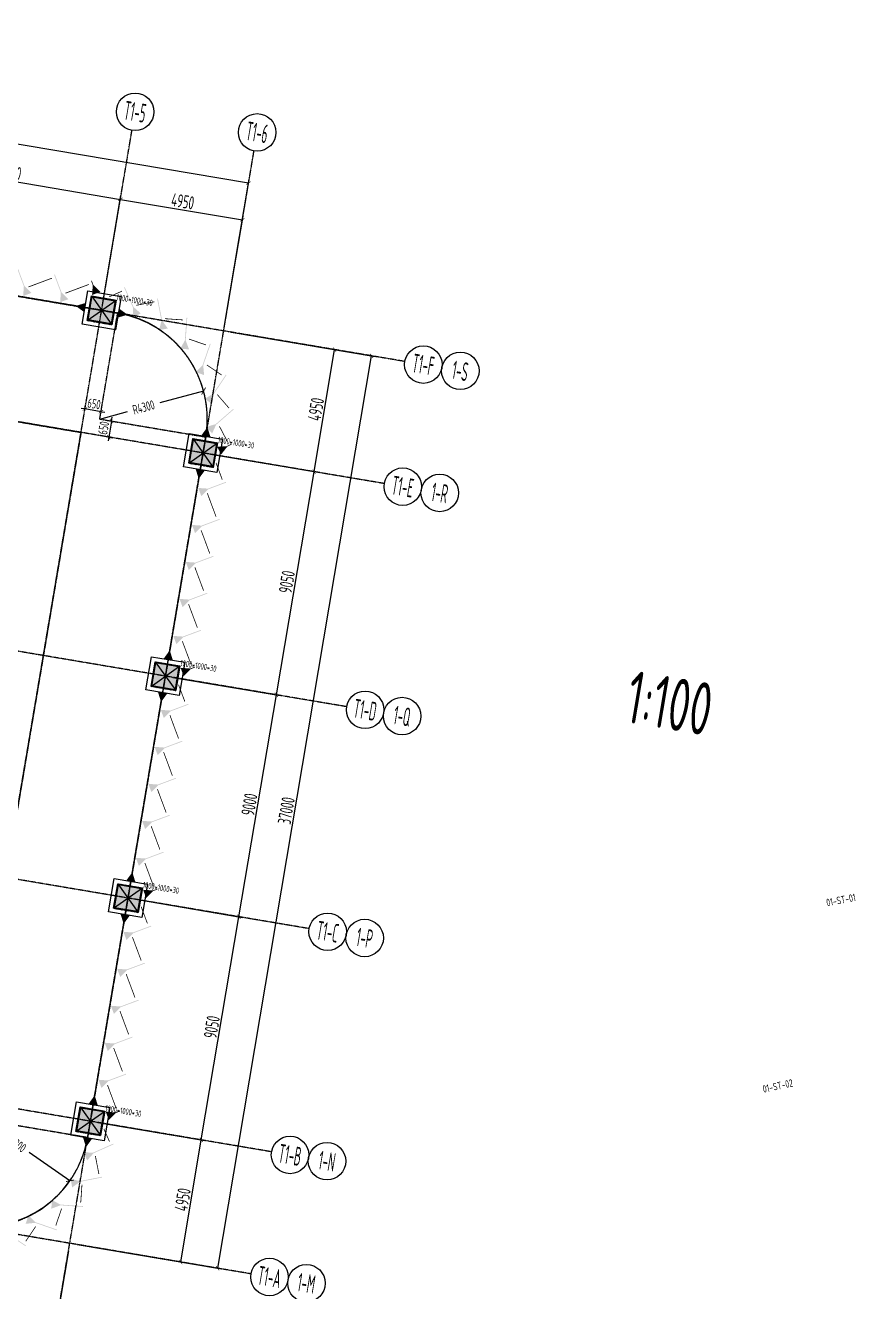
# Model space of a CAD drawing. Header units: inches. Extents: x 27 to 78955, y -206 to 80389.
# Drawn here: x 44950 to 78042, y 27128 to 77766 of the extents above; entities that cross this region are included whole.
import ezdxf
from ezdxf.enums import TextEntityAlignment as Align

# ---------------------------------------------------------------- set-up
doc = ezdxf.new("R2010")
doc.units = ezdxf.units.IN
doc.header["$MEASUREMENT"] = 0
for name, pattern in [('T1-AXIS-150$0$CENTER', [2, 1.25, -0.25, 0.25, -0.25]), ('T1-COLS-F10~F19$0$HIDDEN', [0.375, 0.25, -0.125]), ('T1-PLAN-F11$0$CENTER', [2, 1.25, -0.25, 0.25, -0.25]), ('T1-PLAN-F11$0$HIDDEN', [0.375, 0.25, -0.125])]:
    doc.linetypes.add(name, pattern=pattern)
for name, color, linetype in [('T1-AXIS-150$0$0S-AXIS', 1, 'T1-AXIS-150$0$CENTER'), ('T1-AXIS-150$0$0S-AXIS-DIMS', 1, 'Continuous'), ('T1-AXIS-150$0$0S-TEXT', 4, 'Continuous'), ('T1-COLS-F10~F19$0$0S-COLS', 90, 'T1-COLS-F10~F19$0$HIDDEN'), ('T1-COLS-F10~F19$0$0S-COLS-HATCH', 8, 'Continuous'), ('T1-COLS-F10~F19$0$0S-SCOLS-LINE', 2, 'Continuous'), ('T1-PLAN-F11$0$0S-AXIS', 21, 'T1-PLAN-F11$0$CENTER'), ('T1-PLAN-F11$0$0S-SBEAM-FB', 7, 'T1-PLAN-F11$0$HIDDEN'), ('T1-PLAN-F11$0$0S-SBEAM-SB', 3, 'T1-PLAN-F11$0$HIDDEN'), ('T1-PLAN-F11$0$0S-SYMB-DIMS', 21, 'Continuous'), ('T1-PLAN-F11$0$0S-TEXT', 4, 'Continuous')]:
    doc.layers.add(name, color=color, linetype=linetype)
doc.layers.add('T1-COLS-F10~F19$0$0-COLS-定位用', color=21, linetype='Continuous', plot=False)
doc.styles.add('T1-AXIS-150$0$XD2008', font='xd-hzs.shx', dxfattribs={"width": 0.7, "bigfont": 'xd-hztxt.shx'})
doc.styles.add('T1-COLS-F10~F19$0$XD2008', font='xd-hzs.shx', dxfattribs={"width": 0.7, "bigfont": 'xd-hztxt.shx'})
doc.styles.add('T1-PLAN-F11$0$XD2008', font='xd-hzs.shx', dxfattribs={"width": 0.7, "bigfont": 'xd-hztxt.shx'})
doc.dimstyles.new('T1-AXIS-150$0$XD150$0', dxfattribs={"dimscale": 150, "dimtxt": 3.5, "dimasz": 1, "dimexe": 1, "dimexo": 2, "dimgap": 0.5, "dimtad": 1, "dimdec": 0, "dimdsep": 46, "dimtxsty": 'T1-AXIS-150$0$XD2008', "dimblk": 'T1-AXIS-150$0$_ARCHTICK', "dimcen": 2.5, "dimclrt": 4, "dimaunit": 1, "dimadec": 0, "dimazin": 0, "dimtfac": 1, "dimtdec": 0, "dimtix": 1, "dimtmove": 0, "dimatfit": 3, "dimfxl": 1, "dimtolj": 1, "dimtzin": 0, "dimarcsym": 0})
doc.dimstyles.new('T1-PLAN-F11$0$XD150', dxfattribs={"dimscale": 150, "dimtxt": 2.5, "dimasz": 1.5, "dimexe": 1, "dimexo": 2, "dimgap": 0.5, "dimtad": 1, "dimdec": 0, "dimdsep": 46, "dimtxsty": 'T1-PLAN-F11$0$XD2008', "dimblk": 'T1-PLAN-F11$0$_ARCHTICK', "dimcen": 2.5, "dimclrt": 4, "dimadec": 1, "dimazin": 0, "dimtfac": 1, "dimtdec": 0, "dimtix": 1, "dimtmove": 2, "dimatfit": 3, "dimldrblk": 'T1-PLAN-F11$0$_ARCHTICK', "dimfxl": 1, "dimtolj": 1, "dimtzin": 0, "dimarcsym": 0})
doc.dimstyles.new('T1-PLAN-F11$0$XD150$0', dxfattribs={"dimscale": 150, "dimtxt": 2.5, "dimasz": 1, "dimexe": 1, "dimexo": 2, "dimgap": 0.5, "dimtad": 1, "dimdec": 0, "dimdsep": 46, "dimtxsty": 'T1-PLAN-F11$0$XD2008', "dimblk": 'T1-PLAN-F11$0$_ARCHTICK', "dimcen": 2.5, "dimclrt": 4, "dimadec": 0, "dimazin": 0, "dimtfac": 1, "dimtdec": 0, "dimtix": 1, "dimtmove": 0, "dimatfit": 3, "dimfxl": 1, "dimtolj": 1, "dimtzin": 0, "dimarcsym": 0})

# ---------------------------------------------------------------- blocks, each defined once
blk = doc.blocks.new('T1-COLS-F10~F19$0$COLS-T1-1000x1000x30')
at = {"layer": 'T1-COLS-F10~F19$0$0S-COLS-HATCH'}
h = blk.add_hatch(dxfattribs=at)
h.set_pattern_fill('ANSI31', color=256, scale=5)
h.set_pattern_definition([(45, (0, 0), (-11.22532, 11.22532), [])])
h.paths.add_polyline_path([(-470, 470), (470, 470), (470, -470), (-470, -470)], flags=16)
h.paths.add_polyline_path([(-500, 500), (500, 500), (500, -500), (-500, -500)])
h = blk.add_hatch(color=256, dxfattribs=at)
h.dxf.hatch_style = 1
h.paths.add_polyline_path([(-470, 470), (470, 470), (470, -470), (-470, -470)])
at = {"layer": 'Defpoints', "color": 8}
blk.add_lwpolyline([(-675, 675), (675, 675), (675, -675), (-675, -675)], close=True, dxfattribs=at)
at = {"layer": 'T1-COLS-F10~F19$0$0-COLS-定位用'}
for p, q in [((-500, -500), (500, 500)), ((-500, 500), (500, -500))]:
    blk.add_line(p, q, dxfattribs=at)
at = {"layer": 'T1-COLS-F10~F19$0$0S-SCOLS-LINE'}
for points in [[(-500, 500), (500, 500), (500, -500), (-500, -500)], [(-470, 470), (470, 470), (470, -470), (-470, -470)]]:
    blk.add_lwpolyline(points, close=True, dxfattribs=at)
at = {"layer": 'Defpoints', "insert": (500, 500), "char_height": 250, "attachment_point": 7, "style": 'T1-COLS-F10~F19$0$XD2008'}
blk.add_mtext('\\A1;1000*1000*30', dxfattribs=at)
blk = doc.blocks.new('T1-AXIS-150$0$_ARCHTICK')
at = {"color": 0, "linetype": 'ByBlock', "const_width": 0.15}
blk.add_lwpolyline([(-0.5, -0.5), (0.5, 0.5)], dxfattribs=at)
blk = doc.blocks.new('*D129')
at = {"layer": 'Defpoints', "color": 0, "transparency": 16777216}
for p in [(12325416, 1251249), (12329854, 1250501), (12324593, 1246368)]:
    blk.add_point(p, dxfattribs=at)
at = {"layer": 'T1-AXIS-150$0$0S-AXIS-DIMS', "color": 0, "lineweight": -2, "transparency": 16777216}
for p, q in [((12325712, 1251199), (12330002, 1250476)), ((12329030, 1245620), (12329854, 1250501)), ((12324889, 1246318), (12329178, 1245595))]:
    blk.add_line(p, q, dxfattribs=at)
at = {"layer": 'T1-AXIS-150$0$0S-AXIS-DIMS', "color": 0, "lineweight": -2, "transparency": 16777216, "xscale": 150, "yscale": 150, "zscale": 150}
for p, rotation in [((12329854, 1250501), 80.4236160359803), ((12329030, 1245620), 260.4236160359803)]:
    blk.add_blockref('T1-AXIS-150$0$_ARCHTICK', p, dxfattribs=dict(at, rotation=rotation))
at = {"layer": 'T1-AXIS-150$0$0S-AXIS-DIMS', "color": 4, "transparency": 16777216, "insert": (12329109, 1248116), "char_height": 525, "attachment_point": 5, "rotation": 80.4236, "style": 'T1-AXIS-150$0$XD2008'}
blk.add_mtext('\\A1;4950', dxfattribs=at)
blk = doc.blocks.new('*D130')
at = {"layer": 'Defpoints', "color": 0, "transparency": 16777216}
for p in [(12326922, 1260173), (12331359, 1259425), (12325416, 1251249)]:
    blk.add_point(p, dxfattribs=at)
at = {"layer": 'T1-AXIS-150$0$0S-AXIS-DIMS', "color": 0, "lineweight": -2, "transparency": 16777216}
for p, q in [((12327218, 1260123), (12331507, 1259400)), ((12329854, 1250501), (12331359, 1259425)), ((12325712, 1251199), (12330002, 1250476))]:
    blk.add_line(p, q, dxfattribs=at)
at = {"layer": 'T1-AXIS-150$0$0S-AXIS-DIMS', "color": 0, "lineweight": -2, "transparency": 16777216, "xscale": 150, "yscale": 150, "zscale": 150}
for p, rotation in [((12331359, 1259425), 80.4236160359803), ((12329854, 1250501), 260.4236160359803)]:
    blk.add_blockref('T1-AXIS-150$0$_ARCHTICK', p, dxfattribs=dict(at, rotation=rotation))
at = {"layer": 'T1-AXIS-150$0$0S-AXIS-DIMS', "color": 4, "transparency": 16777216, "insert": (12330274, 1255019), "char_height": 525, "attachment_point": 5, "rotation": 80.4236, "style": 'T1-AXIS-150$0$XD2008'}
blk.add_mtext('\\A1;9050', dxfattribs=at)
blk = doc.blocks.new('*D131')
at = {"layer": 'Defpoints', "color": 0, "transparency": 16777216}
for p in [(12328419, 1269048), (12332857, 1268299), (12326922, 1260173)]:
    blk.add_point(p, dxfattribs=at)
at = {"layer": 'T1-AXIS-150$0$0S-AXIS-DIMS', "color": 0, "lineweight": -2, "transparency": 16777216}
for p, q in [((12328715, 1268998), (12333004, 1268274)), ((12331359, 1259425), (12332857, 1268299)), ((12327218, 1260123), (12331507, 1259400))]:
    blk.add_line(p, q, dxfattribs=at)
at = {"layer": 'T1-AXIS-150$0$0S-AXIS-DIMS', "color": 0, "lineweight": -2, "transparency": 16777216, "xscale": 150, "yscale": 150, "zscale": 150}
for p, rotation in [((12332857, 1268299), 80.4236160359803), ((12331359, 1259425), 260.4236160359803)]:
    blk.add_blockref('T1-AXIS-150$0$_ARCHTICK', p, dxfattribs=dict(at, rotation=rotation))
at = {"layer": 'T1-AXIS-150$0$0S-AXIS-DIMS', "color": 4, "transparency": 16777216, "insert": (12331775, 1263918), "char_height": 525, "attachment_point": 5, "rotation": 80.4236, "style": 'T1-AXIS-150$0$XD2008'}
blk.add_mtext('\\A1;9000', dxfattribs=at)
blk = doc.blocks.new('*D132')
at = {"layer": 'Defpoints', "color": 0, "transparency": 16777216}
for p in [(12329925, 1277972), (12334362, 1277223), (12328419, 1269048)]:
    blk.add_point(p, dxfattribs=at)
at = {"layer": 'T1-AXIS-150$0$0S-AXIS-DIMS', "color": 0, "lineweight": -2, "transparency": 16777216}
for p, q in [((12330221, 1277922), (12334510, 1277198)), ((12332857, 1268299), (12334362, 1277223)), ((12328715, 1268998), (12333004, 1268274))]:
    blk.add_line(p, q, dxfattribs=at)
at = {"layer": 'T1-AXIS-150$0$0S-AXIS-DIMS', "color": 0, "lineweight": -2, "transparency": 16777216, "xscale": 150, "yscale": 150, "zscale": 150}
for p, rotation in [((12334362, 1277223), 80.4236160359803), ((12332857, 1268299), 260.4236160359803)]:
    blk.add_blockref('T1-AXIS-150$0$_ARCHTICK', p, dxfattribs=dict(at, rotation=rotation))
at = {"layer": 'T1-AXIS-150$0$0S-AXIS-DIMS', "color": 4, "transparency": 16777216, "insert": (12333277, 1272817), "char_height": 525, "attachment_point": 5, "rotation": 80.4236, "style": 'T1-AXIS-150$0$XD2008'}
blk.add_mtext('\\A1;9050', dxfattribs=at)
blk = doc.blocks.new('*D133')
at = {"layer": 'Defpoints', "color": 0, "transparency": 16777216}
for p in [(12330748, 1282853), (12335186, 1282104), (12329925, 1277972)]:
    blk.add_point(p, dxfattribs=at)
at = {"layer": 'T1-AXIS-150$0$0S-AXIS-DIMS', "color": 0, "lineweight": -2, "transparency": 16777216}
for p, q in [((12331044, 1282803), (12335333, 1282079)), ((12334362, 1277223), (12335186, 1282104)), ((12330221, 1277922), (12334510, 1277198))]:
    blk.add_line(p, q, dxfattribs=at)
at = {"layer": 'T1-AXIS-150$0$0S-AXIS-DIMS', "color": 0, "lineweight": -2, "transparency": 16777216, "xscale": 150, "yscale": 150, "zscale": 150}
for p, rotation in [((12335186, 1282104), 80.4236160359803), ((12334362, 1277223), 260.4236160359803)]:
    blk.add_blockref('T1-AXIS-150$0$_ARCHTICK', p, dxfattribs=dict(at, rotation=rotation))
at = {"layer": 'T1-AXIS-150$0$0S-AXIS-DIMS', "color": 4, "transparency": 16777216, "insert": (12334441, 1279720), "char_height": 525, "attachment_point": 5, "rotation": 80.4236, "style": 'T1-AXIS-150$0$XD2008'}
blk.add_mtext('\\A1;4950', dxfattribs=at)
blk = doc.blocks.new('*D134')
at = {"layer": 'Defpoints', "color": 0, "transparency": 16777216}
for p in [(12288108, 1252524), (12324593, 1246368), (12323595, 1240452)]:
    blk.add_point(p, dxfattribs=at)
at = {"layer": 'T1-AXIS-150$0$0S-AXIS-DIMS', "color": 0, "lineweight": -2, "transparency": 16777216}
for p, q in [((12288059, 1252228), (12287085, 1246459)), ((12287110, 1246607), (12323595, 1240452)), ((12324543, 1246072), (12323570, 1240304))]:
    blk.add_line(p, q, dxfattribs=at)
at = {"layer": 'T1-AXIS-150$0$0S-AXIS-DIMS', "color": 0, "lineweight": -2, "transparency": 16777216, "xscale": 150, "yscale": 150, "zscale": 150}
for p, rotation in [((12287110, 1246607), 170.4236160359815), ((12323595, 1240452), 350.4236160359815)]:
    blk.add_blockref('T1-AXIS-150$0$_ARCHTICK', p, dxfattribs=dict(at, rotation=rotation))
at = {"layer": 'T1-AXIS-150$0$0S-AXIS-DIMS', "color": 4, "transparency": 16777216, "insert": (12305409, 1243862), "char_height": 525, "attachment_point": 5, "rotation": 350.4236, "style": 'T1-AXIS-150$0$XD2008'}
blk.add_mtext('\\A1;37000', dxfattribs=at)
blk = doc.blocks.new('*D137')
at = {"layer": 'Defpoints', "color": 0, "transparency": 16777216}
for p in [(12319712, 1247192), (12324593, 1246368), (12323844, 1241931)]:
    blk.add_point(p, dxfattribs=at)
at = {"layer": 'T1-AXIS-150$0$0S-AXIS-DIMS', "color": 0, "lineweight": -2, "transparency": 16777216}
for p, q in [((12319662, 1246896), (12318938, 1242607)), ((12324543, 1246072), (12323819, 1241783)), ((12318963, 1242754), (12323844, 1241931))]:
    blk.add_line(p, q, dxfattribs=at)
at = {"layer": 'T1-AXIS-150$0$0S-AXIS-DIMS', "color": 0, "lineweight": -2, "transparency": 16777216, "xscale": 150, "yscale": 150, "zscale": 150}
for p, rotation in [((12318963, 1242754), 170.4236160359781), ((12323844, 1241931), 350.4236160359781)]:
    blk.add_blockref('T1-AXIS-150$0$_ARCHTICK', p, dxfattribs=dict(at, rotation=rotation))
at = {"layer": 'T1-AXIS-150$0$0S-AXIS-DIMS', "color": 4, "transparency": 16777216, "insert": (12321460, 1242675), "char_height": 525, "attachment_point": 5, "rotation": 350.4236, "style": 'T1-AXIS-150$0$XD2008'}
blk.add_mtext('\\A1;4950', dxfattribs=at)
blk = doc.blocks.new('*D139')
at = {"layer": 'Defpoints', "color": 0, "transparency": 16777216}
for p in [(12294264, 1289008), (12331746, 1288769), (12330748, 1282853)]:
    blk.add_point(p, dxfattribs=at)
at = {"layer": 'T1-AXIS-150$0$0S-AXIS-DIMS', "color": 0, "lineweight": -2, "transparency": 16777216}
for p, q in [((12294314, 1289304), (12295287, 1295072)), ((12295262, 1294924), (12331746, 1288769)), ((12330798, 1283148), (12331771, 1288917))]:
    blk.add_line(p, q, dxfattribs=at)
at = {"layer": 'T1-AXIS-150$0$0S-AXIS-DIMS', "color": 0, "lineweight": -2, "transparency": 16777216, "xscale": 150, "yscale": 150, "zscale": 150}
for p, rotation in [((12295262, 1294924), 170.4236160112971), ((12331746, 1288769), 350.4236160112972)]:
    blk.add_blockref('T1-AXIS-150$0$_ARCHTICK', p, dxfattribs=dict(at, rotation=rotation))
at = {"layer": 'T1-AXIS-150$0$0S-AXIS-DIMS', "color": 4, "transparency": 16777216, "insert": (12313560, 1292180), "char_height": 525, "attachment_point": 5, "rotation": 350.4236, "style": 'T1-AXIS-150$0$XD2008'}
blk.add_mtext('\\A1;37000', dxfattribs=at)
blk = doc.blocks.new('*D142')
at = {"layer": 'Defpoints', "color": 0, "transparency": 16777216}
for p in [(12326616, 1288113), (12316943, 1285182), (12325867, 1283676)]:
    blk.add_point(p, dxfattribs=at)
at = {"layer": 'T1-AXIS-150$0$0S-AXIS-DIMS', "color": 0, "lineweight": -2, "transparency": 16777216}
for p, q in [((12316993, 1285478), (12317717, 1289767)), ((12317692, 1289619), (12326616, 1288113)), ((12325917, 1283972), (12326641, 1288261))]:
    blk.add_line(p, q, dxfattribs=at)
at = {"layer": 'T1-AXIS-150$0$0S-AXIS-DIMS', "color": 0, "lineweight": -2, "transparency": 16777216, "xscale": 150, "yscale": 150, "zscale": 150}
for p, rotation in [((12317692, 1289619), 170.4236160110201), ((12326616, 1288113), 350.4236160110202)]:
    blk.add_blockref('T1-AXIS-150$0$_ARCHTICK', p, dxfattribs=dict(at, rotation=rotation))
at = {"layer": 'T1-AXIS-150$0$0S-AXIS-DIMS', "color": 4, "transparency": 16777216, "insert": (12322210, 1289199), "char_height": 525, "attachment_point": 5, "rotation": 350.4236, "style": 'T1-AXIS-150$0$XD2008'}
blk.add_mtext('\\A1;9050', dxfattribs=at)
blk = doc.blocks.new('*D143')
at = {"layer": 'Defpoints', "color": 0, "transparency": 16777216}
for p in [(12331497, 1287290), (12325867, 1283676), (12330748, 1282853)]:
    blk.add_point(p, dxfattribs=at)
at = {"layer": 'T1-AXIS-150$0$0S-AXIS-DIMS', "color": 0, "lineweight": -2, "transparency": 16777216}
for p, q in [((12325917, 1283972), (12326641, 1288261)), ((12326616, 1288113), (12331497, 1287290)), ((12330798, 1283148), (12331522, 1287438))]:
    blk.add_line(p, q, dxfattribs=at)
at = {"layer": 'T1-AXIS-150$0$0S-AXIS-DIMS', "color": 0, "lineweight": -2, "transparency": 16777216, "xscale": 150, "yscale": 150, "zscale": 150}
for p, rotation in [((12326616, 1288113), 170.4236160110201), ((12331497, 1287290), 350.4236160110202)]:
    blk.add_blockref('T1-AXIS-150$0$_ARCHTICK', p, dxfattribs=dict(at, rotation=rotation))
at = {"layer": 'T1-AXIS-150$0$0S-AXIS-DIMS', "color": 4, "transparency": 16777216, "insert": (12329113, 1288034), "char_height": 525, "attachment_point": 5, "rotation": 350.4236, "style": 'T1-AXIS-150$0$XD2008'}
blk.add_mtext('\\A1;4950', dxfattribs=at)
blk = doc.blocks.new('*D144')
at = {"layer": 'Defpoints', "color": 0, "transparency": 16777216}
for p in [(12330748, 1282853), (12336665, 1281854), (12324593, 1246368)]:
    blk.add_point(p, dxfattribs=at)
at = {"layer": 'T1-AXIS-150$0$0S-AXIS-DIMS', "color": 0, "lineweight": -2, "transparency": 16777216}
for p, q in [((12331044, 1282803), (12336813, 1281830)), ((12330509, 1245370), (12336665, 1281854)), ((12324889, 1246318), (12330657, 1245345))]:
    blk.add_line(p, q, dxfattribs=at)
at = {"layer": 'T1-AXIS-150$0$0S-AXIS-DIMS', "color": 0, "lineweight": -2, "transparency": 16777216, "xscale": 150, "yscale": 150, "zscale": 150}
for p, rotation in [((12336665, 1281854), 80.42361603598395), ((12330509, 1245370), 260.423616035984)]:
    blk.add_blockref('T1-AXIS-150$0$_ARCHTICK', p, dxfattribs=dict(at, rotation=rotation))
at = {"layer": 'T1-AXIS-150$0$0S-AXIS-DIMS', "color": 4, "transparency": 16777216, "insert": (12333254, 1263668), "char_height": 525, "attachment_point": 5, "rotation": 80.4236, "style": 'T1-AXIS-150$0$XD2008'}
blk.add_mtext('\\A1;37000', dxfattribs=at)
blk = doc.blocks.new('T1-PLAN-F11$0$0')
at = {"layer": 'T1-PLAN-F11$0$0S-SBEAM-FB', "linetype": 'Continuous', "const_width": 50}
for points in [[(172985, 31128), (168310, 31128)], [(182035, 31128), (174335, 31128)], [(187660, 17803), (187660, 25503)], [(187660, 8803), (187660, 16453)], [(187660, -247), (187660, 7453)], [(171660, -5872), (172985, -5872)], [(174335, -5872), (182035, -5872)]]:
    blk.add_lwpolyline(points, dxfattribs=at)
for points in [[(183385, 31128, -0.410812), (187660, 26853, -0.410812)], [(183385, -5872, 0.410812), (187660, -1597, 0.410812)]]:
    blk.add_lwpolyline(points, format="xyb", dxfattribs=at)
blk = doc.blocks.new('T1-PLAN-F11$0$_ARCHTICK')
at = {"color": 0, "linetype": 'ByBlock', "const_width": 0.15}
blk.add_lwpolyline([(-0.5, -0.5), (0.5, 0.5)], dxfattribs=at)
blk = doc.blocks.new('*D197')
at = {"layer": 'Defpoints', "color": 0, "transparency": 16777216}
for p in [(43202, 34017), (46731, 31560)]:
    blk.add_point(p, dxfattribs=at)
at = {"layer": 'T1-PLAN-F11$0$0S-SYMB-DIMS', "color": 0, "lineweight": -2, "transparency": 16777216}
for p, q in [((43202, 34017), (44010, 33455)), ((46731, 31560), (45108, 32691))]:
    blk.add_line(p, q, dxfattribs=at)
blk.add_arc((43202, 34017), 4300, 264.421, 327.1482, dxfattribs=at)
at = {"layer": 'T1-PLAN-F11$0$0S-SYMB-DIMS', "color": 0, "lineweight": -2, "transparency": 16777216, "xscale": 225, "yscale": 225, "zscale": 225, "rotation": 325.1494689965838}
blk.add_blockref('T1-PLAN-F11$0$_ARCHTICK', (46731, 31560), dxfattribs=at)
at = {"layer": 'T1-PLAN-F11$0$0S-SYMB-DIMS', "color": 4, "transparency": 16777216, "insert": (44559, 33073), "char_height": 375, "attachment_point": 5, "rotation": 325.1495, "style": 'T1-PLAN-F11$0$XD2008'}
blk.add_mtext('\\A1;R4300', dxfattribs=at)
blk = doc.blocks.new('*D198')
at = {"layer": 'Defpoints', "color": 0, "transparency": 16777216}
for p in [(47927, 62021), (47819, 61380), (48285, 61302)]:
    blk.add_point(p, dxfattribs=at)
at = {"layer": 'T1-PLAN-F11$0$0S-SYMB-DIMS', "color": 0, "lineweight": -2, "transparency": 16777216}
for p, q in [((48223, 61972), (48541, 61918)), ((48393, 61943), (48285, 61302)), ((48393, 61943), (48418, 62091)), ((48115, 61331), (48433, 61277)), ((48285, 61302), (48260, 61154))]:
    blk.add_line(p, q, dxfattribs=at)
at = {"layer": 'T1-PLAN-F11$0$0S-SYMB-DIMS', "color": 0, "lineweight": -2, "transparency": 16777216, "xscale": 150, "yscale": 150, "zscale": 150}
for p, rotation in [((48393, 61943), 260.4236160658563), ((48285, 61302), 80.4236160658563)]:
    blk.add_blockref('T1-PLAN-F11$0$_ARCHTICK', p, dxfattribs=dict(at, rotation=rotation))
at = {"layer": 'T1-PLAN-F11$0$0S-SYMB-DIMS', "color": 4, "transparency": 16777216, "insert": (48080, 61666), "char_height": 375, "attachment_point": 5, "rotation": 80.4236, "style": 'T1-PLAN-F11$0$XD2008'}
blk.add_mtext('\\A1;650', dxfattribs=at)
blk = doc.blocks.new('*D199')
at = {"layer": 'Defpoints', "color": 0, "transparency": 16777216}
for p in [(47336, 62425), (47286, 62130), (47927, 62021)]:
    blk.add_point(p, dxfattribs=at)
at = {"layer": 'T1-PLAN-F11$0$0S-SYMB-DIMS', "color": 0, "lineweight": -2, "transparency": 16777216}
for p, q in [((47336, 62425), (47188, 62450)), ((47336, 62425), (47361, 62573)), ((47977, 62317), (47336, 62425)), ((47977, 62317), (48002, 62465)), ((47977, 62317), (48125, 62292))]:
    blk.add_line(p, q, dxfattribs=at)
at = {"layer": 'T1-PLAN-F11$0$0S-SYMB-DIMS', "color": 0, "lineweight": -2, "transparency": 16777216, "xscale": 150, "yscale": 150, "zscale": 150}
for p, rotation in [((47336, 62425), 350.4236160591984), ((47977, 62317), 170.4236160591984)]:
    blk.add_blockref('T1-PLAN-F11$0$_ARCHTICK', p, dxfattribs=dict(at, rotation=rotation))
at = {"layer": 'T1-PLAN-F11$0$0S-SYMB-DIMS', "color": 4, "transparency": 16777216, "insert": (47700, 62630), "char_height": 375, "attachment_point": 5, "rotation": 350.4236, "style": 'T1-PLAN-F11$0$XD2008'}
blk.add_mtext('\\A1;650', dxfattribs=at)
blk = doc.blocks.new('*D200')
at = {"layer": 'Defpoints', "color": 0, "transparency": 16777216}
for p in [(52079, 63139), (47927, 62021)]:
    blk.add_point(p, dxfattribs=at)
at = {"layer": 'T1-PLAN-F11$0$0S-SYMB-DIMS', "color": 0, "lineweight": -2, "transparency": 16777216}
for p, q in [((52079, 63139), (50326, 62667)), ((47927, 62021), (49035, 62320))]:
    blk.add_line(p, q, dxfattribs=at)
at = {"layer": 'T1-PLAN-F11$0$0S-SYMB-DIMS', "color": 0, "lineweight": -2, "transparency": 16777216, "xscale": 225, "yscale": 225, "zscale": 225, "rotation": 15.06922719159392}
blk.add_blockref('T1-PLAN-F11$0$_ARCHTICK', (52079, 63139), dxfattribs=at)
at = {"layer": 'T1-PLAN-F11$0$0S-SYMB-DIMS', "color": 4, "transparency": 16777216, "insert": (49680, 62493), "char_height": 375, "attachment_point": 5, "rotation": 15.0692, "style": 'T1-PLAN-F11$0$XD2008'}
blk.add_mtext('\\A1;R4300', dxfattribs=at)
blk = doc.blocks.new('T1-PLAN-F11$0$幕墙钢梁')
at = {"layer": 'Defpoints', "color": 8, "linetype": 'T1-PLAN-F11$0$CENTER'}
blk.add_lwpolyline([(-27100, 27100), (0, 27100), (0, 0), (-27100, 0)], close=True, dxfattribs=at)
at = {"layer": 'T1-PLAN-F11$0$0S-SBEAM-SB'}
for points in [[(-29024, 32954, 30, 30, 0), (-28309, 32365, 30, 350, 0), (-28039, 32142, 0, 0, 0)], [(-28263, 32516, 30, 30, 0), (-27698, 32944, 0, 0, 0)], [(-27301, 32669, 350, 30, 0), (-27513, 32948, 30, 30, 0), (-27639, 33114, 0, 0, 0)], [(-26799, 32625, 30, 30, 0), (-26176, 32985, 0, 0, 0)], [(-25538, 32180, 350, 30, 0), (-25713, 32483, 30, 30, 0), (-26097, 33147, 0, 0, 0)], [(-25541, 32485, 30, 30, 0), (-24676, 32985, 0, 0, 0)], [(-24038, 32180, 350, 30, 0), (-24213, 32483, 30, 30, 0), (-24597, 33147, 0, 0, 0)], [(-24041, 32485, 30, 30, 0), (-23176, 32985, 0, 0, 0)], [(-22538, 32180, 350, 30, 0), (-22713, 32483, 30, 30, 0), (-23097, 33147, 0, 0, 0)], [(-22541, 32485, 30, 30, 0), (-21676, 32985, 0, 0, 0)], [(-21038, 32180, 350, 30, 0), (-21213, 32483, 30, 30, 0), (-21597, 33147, 0, 0, 0)], [(-21041, 32485, 30, 30, 0), (-20176, 32985, 0, 0, 0)], [(-19538, 32180, 350, 30, 0), (-19713, 32483, 30, 30, 0), (-20097, 33147, 0, 0, 0)], [(-19541, 32485, 30, 30, 0), (-18676, 32985, 0, 0, 0)], [(-18327, 32680, 350, 30, 0), (-18502, 32983, 30, 30, 0), (-18597, 33147, 0, 0, 0)], [(-17799, 32625, 30, 30, 0), (-17176, 32985, 0, 0, 0)], [(-16538, 32180, 350, 30, 0), (-16713, 32483, 30, 30, 0), (-17097, 33147, 0, 0, 0)], [(-16541, 32485, 30, 30, 0), (-15676, 32985, 0, 0, 0)], [(-15038, 32180, 350, 30, 0), (-15213, 32483, 30, 30, 0), (-15597, 33147, 0, 0, 0)], [(-15041, 32485, 30, 30, 0), (-14176, 32985, 0, 0, 0)], [(-30328, 32442, 30, 30, 0), (-29491, 32061, 30, 350, 0), (-29172, 31915, 0, 0, 0)], [(-29498, 32223, 30, 30, 0), (-29042, 32775, 0, 0, 0)], [(-30596, 31612, 30, 30, 0), (-30299, 32264, 0, 0, 0)], [(-31454, 31609, 30, 30, 0), (-30554, 31459, 30, 350, 0), (-30208, 31401, 0, 0, 0)], [(-31498, 30738, 30, 30, 0), (-31380, 31444, 0, 0, 0)], [(-32326, 30512, 30, 30, 0), (-31424, 30600, 30, 350, 0), (-31076, 30634, 0, 0, 0)], [(-32142, 29659, 30, 30, 0), (-32212, 30372, 0, 0, 0)], [(-31713, 29666, 350, 30, 0), (-32041, 29543, 30, 30, 0), (-32883, 29226, 0, 0, 0)], [(-32480, 28438, 30, 30, 0), (-32737, 29121, 0, 0, 0)], [(-32089, 28521, 350, 30, 0), (-32381, 28328, 30, 30, 0), (-33108, 27846, 0, 0, 0)], [(-32633, 27311, 30, 30, 0), (-32942, 27776, 0, 0, 0)], [(-32680, 26773, 350, 30, 0), (-32983, 26598, 30, 30, 0), (-33147, 26503, 0, 0, 0)], [(-32485, 25559, 30, 30, 0), (-32985, 26424, 0, 0, 0)], [(-32180, 25562, 350, 30, 0), (-32483, 25387, 30, 30, 0), (-33147, 25003, 0, 0, 0)], [(-32485, 24059, 30, 30, 0), (-32985, 24924, 0, 0, 0)], [(-32180, 24062, 350, 30, 0), (-32483, 23887, 30, 30, 0), (-33147, 23503, 0, 0, 0)], [(-32485, 22559, 30, 30, 0), (-32985, 23424, 0, 0, 0)], [(-32180, 22562, 350, 30, 0), (-32483, 22387, 30, 30, 0), (-33147, 22003, 0, 0, 0)], [(-32485, 21059, 30, 30, 0), (-32985, 21924, 0, 0, 0)], [(-32180, 21062, 350, 30, 0), (-32483, 20887, 30, 30, 0), (-33147, 20503, 0, 0, 0)], [(-32485, 19559, 30, 30, 0), (-32985, 20424, 0, 0, 0)], [(-32180, 19562, 350, 30, 0), (-32483, 19387, 30, 30, 0), (-33147, 19003, 0, 0, 0)], [(-32625, 18301, 30, 30, 0), (-32985, 18924, 0, 0, 0)], [(-32680, 17773, 350, 30, 0), (-32983, 17598, 30, 30, 0), (-33147, 17503, 0, 0, 0)], [(-32485, 16559, 30, 30, 0), (-32985, 17424, 0, 0, 0)], [(-32180, 16562, 350, 30, 0), (-32483, 16387, 30, 30, 0), (-33147, 16003, 0, 0, 0)], [(-32485, 15059, 30, 30, 0), (-32985, 15924, 0, 0, 0)], [(-32180, 15062, 350, 30, 0), (-32483, 14887, 30, 30, 0), (-33147, 14503, 0, 0, 0)], [(-32485, 13559, 30, 30, 0), (-32985, 14424, 0, 0, 0)], [(-32180, 13562, 350, 30, 0), (-32483, 13387, 30, 30, 0), (-33147, 13003, 0, 0, 0)], [(-32485, 12059, 30, 30, 0), (-32985, 12924, 0, 0, 0)], [(-32180, 12062, 350, 30, 0), (-32483, 11887, 30, 30, 0), (-33147, 11503, 0, 0, 0)], [(-32485, 10559, 30, 30, 0), (-32985, 11424, 0, 0, 0)], [(-32180, 10562, 350, 30, 0), (-32483, 10387, 30, 30, 0), (-33147, 10003, 0, 0, 0)], [(-32625, 9301, 30, 30, 0), (-32985, 9924, 0, 0, 0)], [(-32680, 8773, 350, 30, 0), (-32983, 8598, 30, 30, 0), (-33147, 8503, 0, 0, 0)], [(-32485, 7559, 30, 30, 0), (-32985, 8424, 0, 0, 0)], [(-32180, 7562, 350, 30, 0), (-32483, 7387, 30, 30, 0), (-33147, 7003, 0, 0, 0)], [(-32485, 6059, 30, 30, 0), (-32985, 6924, 0, 0, 0)], [(-32180, 6062, 350, 30, 0), (-32483, 5887, 30, 30, 0), (-33147, 5503, 0, 0, 0)], [(-32485, 4559, 30, 30, 0), (-32985, 5424, 0, 0, 0)], [(-32180, 4562, 350, 30, 0), (-32483, 4387, 30, 30, 0), (-33147, 4003, 0, 0, 0)], [(-32485, 3059, 30, 30, 0), (-32985, 3924, 0, 0, 0)], [(-32180, 3062, 350, 30, 0), (-32483, 2887, 30, 30, 0), (-33147, 2503, 0, 0, 0)], [(-32485, 1559, 30, 30, 0), (-32985, 2424, 0, 0, 0)], [(-32180, 1562, 350, 30, 0), (-32483, 1387, 30, 30, 0), (-33147, 1003, 0, 0, 0)], [(-32625, 301, 30, 30, 0), (-32985, 924, 0, 0, 0)], [(-33114, -539, 30, 30, 0), (-32948, -413, 30, 350, 0), (-32669, -201, 0, 0, 0)], [(-32954, -1924, 30, 30, 0), (-32365, -1209, 30, 350, 0), (-32142, -939, 0, 0, 0)], [(-32516, -1163, 30, 30, 0), (-32944, -598, 0, 0, 0)], [(-32223, -2398, 30, 30, 0), (-32775, -1942, 0, 0, 0)], [(-32442, -3228, 30, 30, 0), (-32061, -2391, 30, 350, 0), (-31915, -2072, 0, 0, 0)], [(-31609, -4354, 30, 30, 0), (-31459, -3454, 30, 350, 0), (-31401, -3108, 0, 0, 0)], [(-31612, -3496, 30, 30, 0), (-32264, -3199, 0, 0, 0)], [(-30512, -5226, 30, 30, 0), (-30600, -4324, 30, 350, 0), (-30634, -3976, 0, 0, 0)], [(-30738, -4398, 30, 30, 0), (-31444, -4280, 0, 0, 0)], [(-29666, -4613, 350, 30, 0), (-29543, -4941, 30, 30, 0), (-29226, -5783, 0, 0, 0)], [(-29659, -5042, 30, 30, 0), (-30372, -5112, 0, 0, 0)], [(-28521, -4989, 350, 30, 0), (-28328, -5281, 30, 30, 0), (-27846, -6008, 0, 0, 0)], [(-25562, -5080, 350, 30, 0), (-25387, -5383, 30, 30, 0), (-25003, -6047, 0, 0, 0)], [(-24062, -5080, 350, 30, 0), (-23887, -5383, 30, 30, 0), (-23503, -6047, 0, 0, 0)], [(-22562, -5080, 350, 30, 0), (-22387, -5383, 30, 30, 0), (-22003, -6047, 0, 0, 0)], [(-21062, -5080, 350, 30, 0), (-20887, -5383, 30, 30, 0), (-20503, -6047, 0, 0, 0)], [(-19562, -5080, 350, 30, 0), (-19387, -5383, 30, 30, 0), (-19003, -6047, 0, 0, 0)], [(-16562, -5080, 350, 30, 0), (-16387, -5383, 30, 30, 0), (-16003, -6047, 0, 0, 0)], [(-15062, -5080, 350, 30, 0), (-14887, -5383, 30, 30, 0), (-14503, -6047, 0, 0, 0)], [(-13562, -5080, 350, 30, 0), (-13387, -5383, 30, 30, 0), (-13003, -6047, 0, 0, 0)], [(-12062, -5080, 350, 30, 0), (-11887, -5383, 30, 30, 0), (-11503, -6047, 0, 0, 0)], [(-28438, -5380, 30, 30, 0), (-29121, -5637, 0, 0, 0)], [(-27311, -5533, 30, 30, 0), (-27776, -5842, 0, 0, 0)], [(-26773, -5580, 350, 30, 0), (-26598, -5883, 30, 30, 0), (-26503, -6047, 0, 0, 0)], [(-25559, -5385, 30, 30, 0), (-26424, -5885, 0, 0, 0)], [(-24059, -5385, 30, 30, 0), (-24924, -5885, 0, 0, 0)], [(-22559, -5385, 30, 30, 0), (-23424, -5885, 0, 0, 0)], [(-21059, -5385, 30, 30, 0), (-21924, -5885, 0, 0, 0)], [(-19559, -5385, 30, 30, 0), (-20424, -5885, 0, 0, 0)], [(-18301, -5525, 30, 30, 0), (-18924, -5885, 0, 0, 0)], [(-17773, -5580, 350, 30, 0), (-17598, -5883, 30, 30, 0), (-17503, -6047, 0, 0, 0)], [(-16559, -5385, 30, 30, 0), (-17424, -5885, 0, 0, 0)], [(-15059, -5385, 30, 30, 0), (-15924, -5885, 0, 0, 0)], [(-13559, -5385, 30, 30, 0), (-14424, -5885, 0, 0, 0)], [(-12059, -5385, 30, 30, 0), (-12924, -5885, 0, 0, 0)], [(-10559, -5385, 30, 30, 0), (-11424, -5885, 0, 0, 0)]]:
    blk.add_lwpolyline(points, format="xyseb", dxfattribs=at)
at = {"layer": 'T1-PLAN-F11$0$0S-SBEAM-SB', "linetype": 'Continuous'}
for points in [[(-13538, 32180, 350, 30, 0), (-13713, 32483, 30, 30, 0), (-14097, 33147, 0, 0, 0)], [(-13541, 32485, 30, 30, 0), (-12676, 32985, 0, 0, 0)], [(-12038, 32180, 350, 30, 0), (-12213, 32483, 30, 30, 0), (-12597, 33147, 0, 0, 0)], [(-12041, 32485, 30, 30, 0), (-11176, 32985, 0, 0, 0)], [(-10538, 32180, 350, 30, 0), (-10713, 32483, 30, 30, 0), (-11097, 33147, 0, 0, 0)], [(-10541, 32485, 30, 30, 0), (-9676, 32985, 0, 0, 0)], [(-9327, 32680, 350, 30, 0), (-9502, 32983, 30, 30, 0), (-9597, 33147, 0, 0, 0)], [(-8799, 32625, 30, 30, 0), (-8176, 32985, 0, 0, 0)], [(-7538, 32180, 350, 30, 0), (-7713, 32483, 30, 30, 0), (-8097, 33147, 0, 0, 0)], [(-7541, 32485, 30, 30, 0), (-6676, 32985, 0, 0, 0)], [(-6038, 32180, 350, 30, 0), (-6213, 32483, 30, 30, 0), (-6597, 33147, 0, 0, 0)], [(-6041, 32485, 30, 30, 0), (-5176, 32985, 0, 0, 0)], [(-4538, 32180, 350, 30, 0), (-4713, 32483, 30, 30, 0), (-5097, 33147, 0, 0, 0)], [(-4541, 32485, 30, 30, 0), (-3676, 32985, 0, 0, 0)], [(-3038, 32180, 350, 30, 0), (-3213, 32483, 30, 30, 0), (-3597, 33147, 0, 0, 0)], [(-3041, 32485, 30, 30, 0), (-2176, 32985, 0, 0, 0)], [(-1538, 32180, 350, 30, 0), (-1713, 32483, 30, 30, 0), (-2097, 33147, 0, 0, 0)], [(-1541, 32485, 30, 30, 0), (-676, 32985, 0, 0, 0)], [(-327, 32680, 350, 30, 0), (-502, 32983, 30, 30, 0), (-597, 33147, 0, 0, 0)], [(211, 32633, 30, 30, 0), (676, 32942, 0, 0, 0)], [(1421, 32089, 350, 30, 0), (1228, 32381, 30, 30, 0), (746, 33108, 0, 0, 0)], [(2566, 31713, 350, 30, 0), (2443, 32041, 30, 30, 0), (2126, 32883, 0, 0, 0)], [(1338, 32480, 30, 30, 0), (2021, 32737, 0, 0, 0)], [(3412, 32326, 30, 30, 0), (3500, 31424, 30, 350, 0), (3534, 31076, 0, 0, 0)], [(2559, 32142, 30, 30, 0), (3272, 32212, 0, 0, 0)], [(3638, 31498, 30, 30, 0), (4344, 31380, 0, 0, 0)], [(4509, 31454, 30, 30, 0), (4359, 30554, 30, 350, 0), (4301, 30208, 0, 0, 0)], [(4512, 30596, 30, 30, 0), (5164, 30299, 0, 0, 0)], [(5342, 30328, 30, 30, 0), (4961, 29491, 30, 350, 0), (4815, 29172, 0, 0, 0)], [(5123, 29498, 30, 30, 0), (5675, 29042, 0, 0, 0)], [(5854, 29024, 30, 30, 0), (5265, 28309, 30, 350, 0), (5042, 28039, 0, 0, 0)], [(5416, 28263, 30, 30, 0), (5844, 27698, 0, 0, 0)], [(5569, 27301, 350, 30, 0), (5848, 27513, 30, 30, 0), (6014, 27639, 0, 0, 0)], [(5525, 26799, 30, 30, 0), (5885, 26176, 0, 0, 0)], [(5080, 25538, 350, 30, 0), (5383, 25713, 30, 30, 0), (6047, 26097, 0, 0, 0)], [(5385, 25541, 30, 30, 0), (5885, 24676, 0, 0, 0)], [(5080, 24038, 350, 30, 0), (5383, 24213, 30, 30, 0), (6047, 24597, 0, 0, 0)], [(5385, 24041, 30, 30, 0), (5885, 23176, 0, 0, 0)], [(5080, 22538, 350, 30, 0), (5383, 22713, 30, 30, 0), (6047, 23097, 0, 0, 0)], [(5385, 22541, 30, 30, 0), (5885, 21676, 0, 0, 0)], [(5080, 21038, 350, 30, 0), (5383, 21213, 30, 30, 0), (6047, 21597, 0, 0, 0)], [(5385, 21041, 30, 30, 0), (5885, 20176, 0, 0, 0)], [(5080, 19538, 350, 30, 0), (5383, 19713, 30, 30, 0), (6047, 20097, 0, 0, 0)], [(5385, 19541, 30, 30, 0), (5885, 18676, 0, 0, 0)], [(5580, 18327, 350, 30, 0), (5883, 18502, 30, 30, 0), (6047, 18597, 0, 0, 0)], [(5525, 17799, 30, 30, 0), (5885, 17176, 0, 0, 0)], [(5080, 16538, 350, 30, 0), (5383, 16713, 30, 30, 0), (6047, 17097, 0, 0, 0)], [(5385, 16541, 30, 30, 0), (5885, 15676, 0, 0, 0)], [(5080, 15038, 350, 30, 0), (5383, 15213, 30, 30, 0), (6047, 15597, 0, 0, 0)], [(5385, 15041, 30, 30, 0), (5885, 14176, 0, 0, 0)], [(5080, 13538, 350, 30, 0), (5383, 13713, 30, 30, 0), (6047, 14097, 0, 0, 0)], [(5385, 13541, 30, 30, 0), (5885, 12676, 0, 0, 0)], [(5080, 12038, 350, 30, 0), (5383, 12213, 30, 30, 0), (6047, 12597, 0, 0, 0)], [(5385, 12041, 30, 30, 0), (5885, 11176, 0, 0, 0)], [(5080, 10538, 350, 30, 0), (5383, 10713, 30, 30, 0), (6047, 11097, 0, 0, 0)], [(5385, 10541, 30, 30, 0), (5885, 9676, 0, 0, 0)], [(5580, 9327, 350, 30, 0), (5883, 9502, 30, 30, 0), (6047, 9597, 0, 0, 0)], [(5525, 8799, 30, 30, 0), (5885, 8176, 0, 0, 0)], [(5080, 7538, 350, 30, 0), (5383, 7713, 30, 30, 0), (6047, 8097, 0, 0, 0)], [(5385, 7541, 30, 30, 0), (5885, 6676, 0, 0, 0)], [(5080, 6038, 350, 30, 0), (5383, 6213, 30, 30, 0), (6047, 6597, 0, 0, 0)], [(5385, 6041, 30, 30, 0), (5885, 5176, 0, 0, 0)], [(5080, 4538, 350, 30, 0), (5383, 4713, 30, 30, 0), (6047, 5097, 0, 0, 0)], [(5385, 4541, 30, 30, 0), (5885, 3676, 0, 0, 0)], [(5080, 3038, 350, 30, 0), (5383, 3213, 30, 30, 0), (6047, 3597, 0, 0, 0)], [(5385, 3041, 30, 30, 0), (5885, 2176, 0, 0, 0)], [(5080, 1538, 350, 30, 0), (5383, 1713, 30, 30, 0), (6047, 2097, 0, 0, 0)], [(5385, 1541, 30, 30, 0), (5885, 676, 0, 0, 0)], [(5580, 327, 350, 30, 0), (5883, 502, 30, 30, 0), (6047, 597, 0, 0, 0)], [(5533, -211, 30, 30, 0), (5842, -676, 0, 0, 0)], [(4989, -1421, 350, 30, 0), (5281, -1228, 30, 30, 0), (6008, -746, 0, 0, 0)], [(5380, -1338, 30, 30, 0), (5637, -2021, 0, 0, 0)], [(4613, -2566, 350, 30, 0), (4941, -2443, 30, 30, 0), (5783, -2126, 0, 0, 0)], [(5042, -2559, 30, 30, 0), (5112, -3272, 0, 0, 0)], [(5226, -3412, 30, 30, 0), (4324, -3500, 30, 350, 0), (3976, -3534, 0, 0, 0)], [(4398, -3638, 30, 30, 0), (4280, -4344, 0, 0, 0)], [(4354, -4509, 30, 30, 0), (3454, -4359, 30, 350, 0), (3108, -4301, 0, 0, 0)], [(3496, -4512, 30, 30, 0), (3199, -5164, 0, 0, 0)], [(-10562, -5080, 350, 30, 0), (-10387, -5383, 30, 30, 0), (-10003, -6047, 0, 0, 0)], [(-7562, -5080, 350, 30, 0), (-7387, -5383, 30, 30, 0), (-7003, -6047, 0, 0, 0)], [(-6062, -5080, 350, 30, 0), (-5887, -5383, 30, 30, 0), (-5503, -6047, 0, 0, 0)], [(-4562, -5080, 350, 30, 0), (-4387, -5383, 30, 30, 0), (-4003, -6047, 0, 0, 0)], [(-3062, -5080, 350, 30, 0), (-2887, -5383, 30, 30, 0), (-2503, -6047, 0, 0, 0)], [(-1562, -5080, 350, 30, 0), (-1387, -5383, 30, 30, 0), (-1003, -6047, 0, 0, 0)], [(1924, -5854, 30, 30, 0), (1209, -5265, 30, 350, 0), (939, -5042, 0, 0, 0)], [(3228, -5342, 30, 30, 0), (2391, -4961, 30, 350, 0), (2072, -4815, 0, 0, 0)], [(-9301, -5525, 30, 30, 0), (-9924, -5885, 0, 0, 0)], [(-8773, -5580, 350, 30, 0), (-8598, -5883, 30, 30, 0), (-8503, -6047, 0, 0, 0)], [(-7559, -5385, 30, 30, 0), (-8424, -5885, 0, 0, 0)], [(-6059, -5385, 30, 30, 0), (-6924, -5885, 0, 0, 0)], [(-4559, -5385, 30, 30, 0), (-5424, -5885, 0, 0, 0)], [(-3059, -5385, 30, 30, 0), (-3924, -5885, 0, 0, 0)], [(-1559, -5385, 30, 30, 0), (-2424, -5885, 0, 0, 0)], [(-301, -5525, 30, 30, 0), (-924, -5885, 0, 0, 0)], [(201, -5569, 350, 30, 0), (413, -5848, 30, 30, 0), (539, -6014, 0, 0, 0)], [(1163, -5416, 30, 30, 0), (598, -5844, 0, 0, 0)], [(2398, -5123, 30, 30, 0), (1942, -5675, 0, 0, 0)]]:
    blk.add_lwpolyline(points, format="xyseb", dxfattribs=at)
at = {"layer": 'T1-PLAN-F11$0$0S-SBEAM-SB', "linetype": 'Continuous', "const_width": 30}
blk.add_lwpolyline([(-10559, -5385), (-11050, -5669)], dxfattribs=at)
blk = doc.blocks.new('T1-AXIS-150')
at = {"layer": 'T1-AXIS-150$0$0S-AXIS'}
for p, q in [((12318464.1, 1239796), (12327081.7, 1290874.4)), ((12337995.9, 1281629.9), (12287016.3, 1290230.8)), ((12323345.1, 1238972.5), (12331962.7, 1290050.9)), ((12337172.4, 1276748.9), (12286192.8, 1285349.8)), ((12335666.8, 1267825), (12284687.2, 1276425.9)), ((12334169.5, 1258950.4), (12283190, 1267551.3)), ((12332664, 1250026.5), (12281684.4, 1258627.4)), ((12331840.5, 1245145.5), (12280860.9, 1253746.4))]:
    blk.add_line(p, q, dxfattribs=at)
at = {"layer": 'T1-AXIS-150$0$0S-AXIS-DIMS'}
for centre in [(12327206.5, 1291613.9), (12332087.5, 1290790.5), (12338735.4, 1281505.1), (12340214.5, 1281255.6), (12337911.9, 1276624.1), (12339391, 1276374.5), (12336406.3, 1267700.2), (12337885.4, 1267450.7), (12334909.1, 1258825.6), (12336388.2, 1258576.1), (12333403.5, 1249901.7), (12334882.6, 1249652.2), (12332580, 1245020.7), (12334059.1, 1244771.2)]:
    blk.add_circle(centre, 750, dxfattribs=at)
at = {"layer": 'T1-AXIS-150$0$0S-TEXT', "style": 'T1-AXIS-150$0$XD2008', "width": 0.5}
for s, p in [('T1-5', (12327206.5, 1291613.9)), ('T1-6', (12332087.5, 1290790.5)), ('T1-F', (12338735.4, 1281505.1)), ('1-S', (12340214.5, 1281255.6)), ('T1-E', (12337911.9, 1276624.1)), ('1-R', (12339391, 1276374.5)), ('T1-D', (12336406.3, 1267700.2)), ('1-Q', (12337885.4, 1267450.7)), ('T1-C', (12334909.1, 1258825.6)), ('1-P', (12336388.2, 1258576.1)), ('T1-B', (12333403.5, 1249901.7)), ('1-N', (12334882.6, 1249652.2)), ('T1-A', (12332580, 1245020.7)), ('1-M', (12334059.1, 1244771.2))]:
    blk.add_text(s, height=750, rotation=350.42362, dxfattribs=at).set_placement(p, align=Align.MIDDLE)
at = {"layer": 'T1-AXIS-150$0$0S-AXIS-DIMS'}
for p1, p2, distance, picture, middle in [((12294263.9, 1289008), (12330748.3, 1282852.6), 6000, '*D139', (12313560.4, 1292179.5)), ((12288108.5, 1252523.6), (12324592.9, 1246368.2), -6000, '*D134', (12305408.7, 1243862.4))]:
    dim = blk.add_aligned_dim(p1=p1, p2=p2, distance=distance, dimstyle='T1-AXIS-150$0$XD150$0', dxfattribs=at)
    dim.commit()
    dim.dimension.update_dxf_attribs({"geometry": picture, "text_midpoint": middle})
for base, p1, p2, angle, picture, middle in [((12326615.9, 1288113.4), (12316943.4, 1285181.7), (12325867.3, 1283676.1), 170.42362, '*D142', (12322210.1, 1289199)), ((12331496.9, 1287289.9), (12325867.3, 1283676.1), (12330748.3, 1282852.6), 170.42362, '*D143', (12329112.6, 1288034.5)), ((12335185.6, 1282104), (12329924.8, 1277971.6), (12330748.3, 1282852.6), 260.42362, '*D133', (12334441, 1279719.6)), ((12334362.1, 1277223), (12328419.2, 1269047.7), (12329924.8, 1277971.6), 260.42362, '*D132', (12333276.5, 1272817.2)), ((12332856.5, 1268299.1), (12326922, 1260173.1), (12328419.2, 1269047.7), 260.42362, '*D131', (12331775.1, 1263918)), ((12331359.2, 1259424.5), (12325416.4, 1251249.3), (12326922, 1260173.1), 260.42362, '*D130', (12330273.7, 1255018.7)), ((12329853.7, 1250500.6), (12324592.9, 1246368.2), (12325416.4, 1251249.3), 260.42362, '*D129', (12329109.1, 1248116.3)), ((12323844.3, 1241931), (12319711.9, 1247191.7), (12324592.9, 1246368.2), 170.42362, '*D137', (12321459.9, 1242675.5))]:
    dim = blk.add_linear_dim(base=base, p1=p1, p2=p2, angle=angle, dimstyle='T1-AXIS-150$0$XD150$0', override={"dimtmove": 1}, dxfattribs=at)
    dim.commit()
    dim.dimension.update_dxf_attribs({"geometry": picture, "text_midpoint": middle})
dim = blk.add_linear_dim(base=(12336664.7, 1281854.5), p1=(12324592.9, 1246368.2), p2=(12330748.3, 1282852.6), angle=80.42362, dimstyle='T1-AXIS-150$0$XD150$0', dxfattribs=at)
dim.commit()
dim.dimension.update_dxf_attribs({"geometry": '*D144', "text_midpoint": (12333254.2, 1263668.4)})
blk = doc.blocks.new('T1-COLS-F10~F19')
blk.add_blockref('T1-AXIS-150', (0, 0))
at = {"layer": 'T1-COLS-F10~F19$0$0S-COLS', "rotation": 350.4236160359932}
for p in [(12325867, 1283676), (12329925, 1277972), (12328419, 1269048), (12326922, 1260173), (12325416, 1251249)]:
    blk.add_blockref('T1-COLS-F10~F19$0$COLS-T1-1000x1000x30', p, dxfattribs=at)

msp = doc.modelspace()

# ---------------------------------------------------------------- linework, layer by layer
at = {"layer": 'T1-PLAN-F11$0$0S-AXIS'}
for p, q in [((20638.3, 70986.2), (48643.3, 66261.4)), ((52167.2, 61306.1), (47442.5, 33301.8))]:
    msp.add_line(p, q, dxfattribs=at)
for centre, start, end in [((47927.1, 62021.4), 350.42356, 80.42364), ((43202.4, 34017.2), 260.42359, 350.42367)]:
    msp.add_arc(centre, 4300, start, end, dxfattribs=at)
at = {"layer": 'T1-PLAN-F11$0$0S-SBEAM-FB', "const_width": 50}
for points in [[(47336, 66481.9), (39743.3, 67762.9)], [(50665.8, 52406.8), (51946.8, 59999.5)], [(49168.5, 43532.3), (50441.2, 51075.6)], [(47663, 34608.4), (48943.9, 42201.1)]]:
    msp.add_lwpolyline(points, dxfattribs=at)
at = {"layer": 'T1-PLAN-F11$0$0S-SBEAM-FB', "color": 2}
for points in [[(46966.2, 66544.3, 0, 375, 0), (47336, 66481.9, 375, 375, 0)], [(49036.9, 66195, 0, 375, 0), (48667.1, 66257.3, 375, 375, 0)], [(52233.8, 61700.5, 0, 375, 0), (52171.4, 61330.7, 375, 375, 0)], [(51884.4, 59629.8, 0, 375, 0), (51946.8, 59999.5, 375, 375, 0)], [(50728.2, 52776.6, 0, 375, 0), (50665.8, 52406.8, 375, 375, 0)], [(50378.8, 50705.9, 0, 375, 0), (50441.2, 51075.6, 375, 375, 0)], [(49230.9, 43902, 0, 375, 0), (49168.5, 43532.3, 375, 375, 0)], [(48881.6, 41831.3, 0, 375, 0), (48943.9, 42201.1, 375, 375, 0)], [(47725.3, 34978.1, 0, 375, 0), (47663, 34608.4, 375, 375, 0)], [(47376, 32907.4, 0, 375, 0), (47438.4, 33277.2, 375, 375, 0)]]:
    msp.add_lwpolyline(points, format="xyseb", dxfattribs=at)
at = {"layer": 'T1-PLAN-F11$0$0S-SBEAM-FB', "const_width": 50}
for points in [[(48667.1, 66257.3, -0.4108119), (52171.3, 61330.7, -0.4108119)], [(42511.7, 29773, 0.4108119), (47438.3, 33277.2, 0.4108119)]]:
    msp.add_lwpolyline(points, format="xyb", dxfattribs=at)
at = {"layer": 'T1-PLAN-F11$0$0S-SYMB-DIMS', "color": 1, "linetype": 'T1-PLAN-F11$0$CENTER'}
for p, q in [((47927.1, 62021.4), (48642.5, 66261.5)), ((47927.1, 62021.4), (52167.2, 61306.1)), ((43202.4, 34017.2), (47442.5, 33301.8))]:
    msp.add_line(p, q, dxfattribs=at)

# ---------------------------------------------------------------- block references
msp.add_blockref('T1-COLS-F10~F19', (-12277865.7, -1217306.5))
at = {"layer": 'T1-PLAN-F11$0$0S-SBEAM-FB', "rotation": 350.423616035996}
msp.add_blockref('T1-PLAN-F11$0$0', (-137340.9, 66071.5), dxfattribs=at)
at = {"layer": 'T1-PLAN-F11$0$0S-SYMB-DIMS', "rotation": 350.4236160359959}
msp.add_blockref('T1-PLAN-F11$0$幕墙钢梁', (42669.6, 34766.3), dxfattribs=at)

# ---------------------------------------------------------------- texts
at = {"layer": 'Defpoints', "style": 'T1-PLAN-F11$0$XD2008', "width": 0.7}
msp.add_text('1:100', height=2100, rotation=350.42362, dxfattribs=at).set_placement((68782.9, 49286.8), align=Align.BOTTOM_LEFT)
at = {"layer": 'T1-PLAN-F11$0$0S-TEXT', "style": 'T1-PLAN-F11$0$XD2008', "width": 0.7}
for s, rotation, p in [('01-ST-01', 10.64201, (77600.2, 42641.3)), ('01-ST-02', 12.31559, (75078.3, 35207.2))]:
    msp.add_text(s, height=300, rotation=rotation, dxfattribs=at).set_placement(p, align=Align.CENTER)

# ---------------------------------------------------------------- dimensions: what is measured, and where the dimension line sits
at = {"layer": 'T1-PLAN-F11$0$0S-SYMB-DIMS'}
for base, p2, angle, picture, middle in [((47336.1, 62425.4), (47286.2, 62129.6), 170.42362, '*D199', (47700.2, 62630.2)), ((48285.2, 61301.8), (47819, 61380.5), 260.42362, '*D198', (48080.4, 61666))]:
    dim = msp.add_linear_dim(base=base, p1=(47927.1, 62021.4), p2=p2, angle=angle, dimstyle='T1-PLAN-F11$0$XD150$0', dxfattribs=at)
    dim.commit()
    dim.dimension.update_dxf_attribs({"geometry": picture, "text_midpoint": middle})
for center, mpoint, picture, middle in [((47927.1, 62021.4), (52079.3, 63139.4), '*D200', (49680.3, 62493.5)), ((43202.4, 34017.2), (46731.2, 31560), '*D197', (44558.8, 33072.7))]:
    dim = msp.add_radius_dim(center=center, mpoint=mpoint, dimstyle='T1-PLAN-F11$0$XD150', dxfattribs=at)
    dim.commit()
    dim.dimension.update_dxf_attribs({"geometry": picture, "text_midpoint": middle, "dimtype": 164})

doc.saveas('drawing.dxf')
